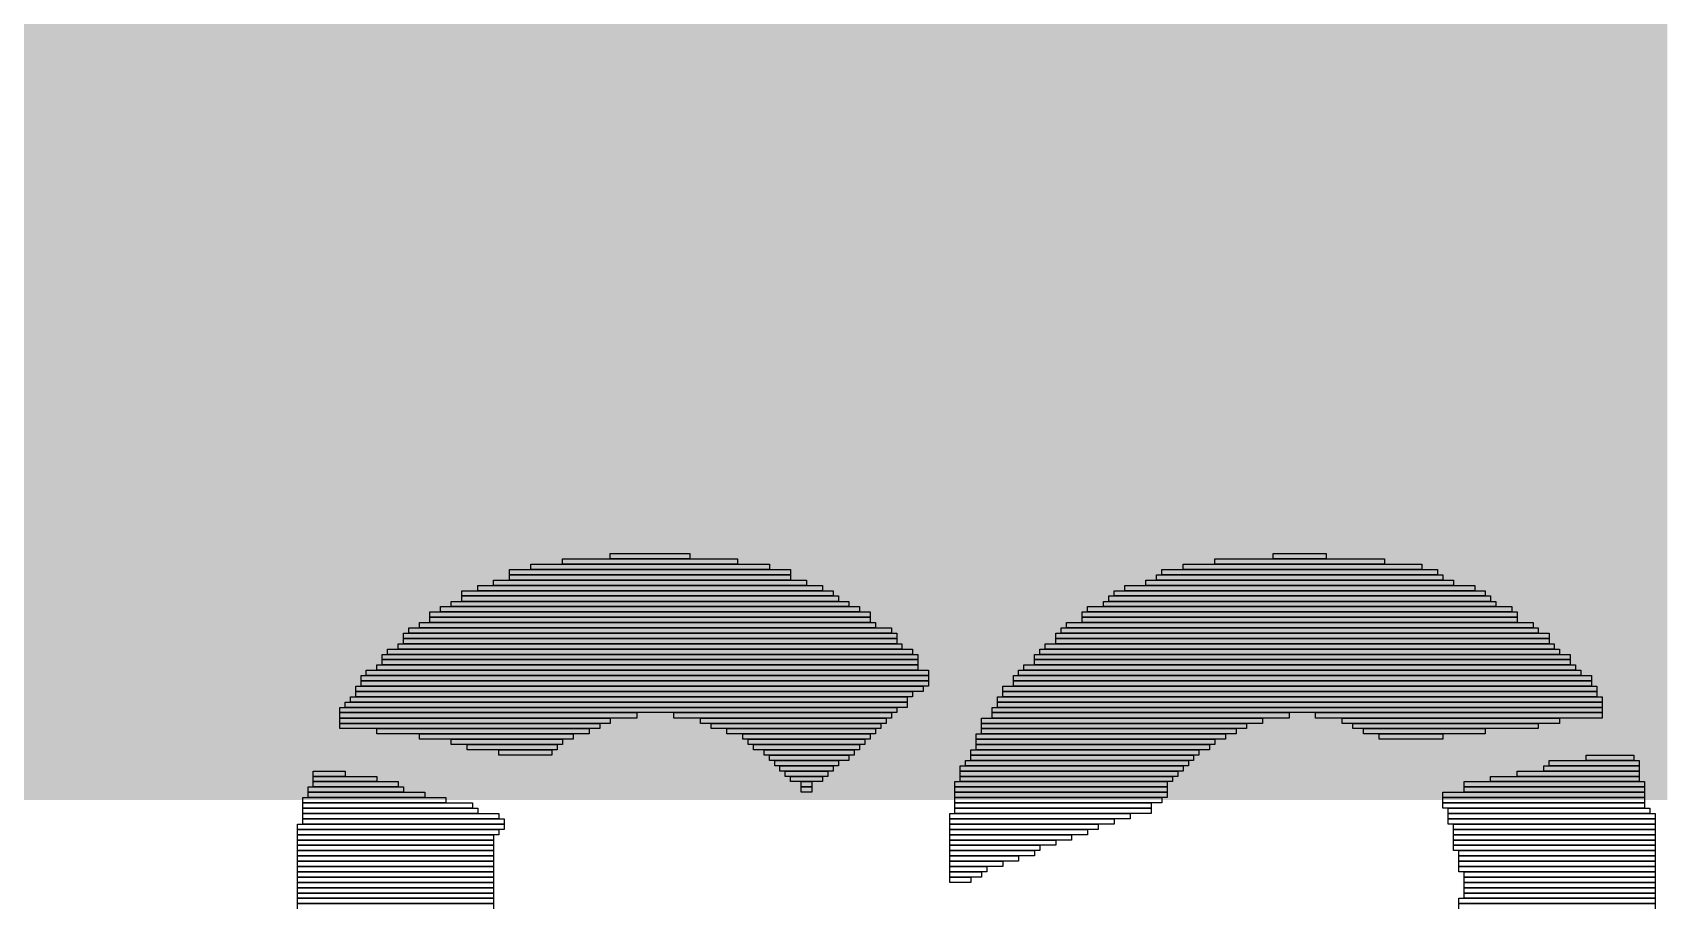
# Model space of a CAD drawing. Header units: inches. Extents: x -3 to 5381, y -57 to 5355.
# Drawn here: x 10.929 to 15.596, y -7.974 to -5.48 of the extents above; entities that cross this region are included whole.
import ezdxf

# ---------------------------------------------------------------- set-up
doc = ezdxf.new("R2010")
doc.units = ezdxf.units.IN
for name, color, linetype in [('Bottom Layer', 5, 'Continuous'), ('Top Layer', 1, 'Continuous'), ('Top Overlay', 2, 'Continuous')]:
    doc.layers.add(name, color=color, linetype=linetype)

msp = doc.modelspace()

# ---------------------------------------------------------------- hatches: boundary and pattern name
at = {"layer": 'Bottom Layer'}
msp.add_hatch(color=5, dxfattribs=at).paths.add_polyline_path([(2.7686, -7.6708), (15.5956, -7.6708), (15.5956, 2.6924), (2.7686, 2.6924)])
at = {"layer": 'Top Layer'}
msp.add_hatch(color=1, dxfattribs=at).paths.add_polyline_path([(2.7686, -7.6708), (15.5956, -7.6708), (15.5956, 2.6924), (2.7686, 2.6924)])

# ---------------------------------------------------------------- linework, layer by layer
at = {"layer": 'Top Overlay'}
for p, q in [((12.3511, -7.0124), (12.3511, -6.9974)), ((12.3511, -6.9974), (13.0324, -6.9974)), ((12.4421, -6.9974), (12.4421, -6.9822)), ((12.4421, -6.9822), (12.9414, -6.9822)), ((12.9414, -6.9974), (12.4421, -6.9974)), ((12.5782, -6.9822), (12.5782, -6.967)), ((12.5782, -6.967), (12.8053, -6.967)), ((12.8053, -6.9822), (12.5782, -6.9822)), ((12.8053, -6.967), (12.8053, -6.9822)), ((12.9414, -6.9822), (12.9414, -6.9974)), ((13.0324, -6.9974), (13.0324, -7.0124)), ((14.2132, -7.0124), (14.2132, -6.9974)), ((14.2132, -6.9974), (14.8944, -6.9974)), ((14.3041, -6.9974), (14.3041, -6.9822)), ((14.3041, -6.9822), (14.7885, -6.9822)), ((14.7885, -6.9974), (14.3041, -6.9974)), ((14.4705, -6.9822), (14.4705, -6.967)), ((14.4705, -6.967), (14.6219, -6.967)), ((14.6219, -6.9822), (14.4705, -6.9822)), ((14.6219, -6.967), (14.6219, -6.9822)), ((14.7885, -6.9822), (14.7885, -6.9974)), ((14.8944, -6.9974), (14.8944, -7.0124)), ((12.2452, -7.0579), (12.2452, -7.0427)), ((12.2452, -7.0427), (13.1383, -7.0427)), ((12.2907, -7.0277), (12.2907, -7.0124)), ((12.2907, -7.0124), (13.0928, -7.0124)), ((13.0928, -7.0277), (12.2907, -7.0277)), ((12.2907, -7.0427), (12.2907, -7.0277)), ((12.2907, -7.0277), (13.0928, -7.0277)), ((13.0928, -7.0427), (12.2907, -7.0427)), ((13.0324, -7.0124), (12.3511, -7.0124)), ((13.0928, -7.0124), (13.0928, -7.0277)), ((13.0928, -7.0277), (13.0928, -7.0427)), ((13.1383, -7.0427), (13.1383, -7.0579)), ((14.1073, -7.0579), (14.1073, -7.0427)), ((14.1073, -7.0427), (14.9854, -7.0427)), ((14.1375, -7.0427), (14.1375, -7.0277)), ((14.1375, -7.0277), (14.9551, -7.0277)), ((14.9551, -7.0427), (14.1375, -7.0427)), ((14.1528, -7.0277), (14.1528, -7.0124)), ((14.1528, -7.0124), (14.9399, -7.0124)), ((14.9399, -7.0277), (14.1528, -7.0277)), ((14.8944, -7.0124), (14.2132, -7.0124)), ((14.9399, -7.0124), (14.9399, -7.0277)), ((14.9551, -7.0277), (14.9551, -7.0427)), ((14.9854, -7.0427), (14.9854, -7.0579)), ((12.1543, -7.0881), (12.1543, -7.0731)), ((12.1543, -7.0731), (13.214, -7.0731)), ((12.1543, -7.1034), (12.1543, -7.0881)), ((12.1543, -7.0881), (13.2292, -7.0881)), ((13.214, -7.0881), (12.1543, -7.0881)), ((12.1997, -7.0731), (12.1997, -7.0579)), ((12.1997, -7.0579), (13.1837, -7.0579)), ((13.1837, -7.0731), (12.1997, -7.0731)), ((13.1383, -7.0579), (12.2452, -7.0579)), ((13.1837, -7.0579), (13.1837, -7.0731)), ((13.214, -7.0731), (13.214, -7.0881)), ((13.2292, -7.0881), (13.2292, -7.1034)), ((14.0014, -7.1034), (14.0014, -7.0881)), ((14.0014, -7.0881), (15.0913, -7.0881)), ((14.0164, -7.0881), (14.0164, -7.0731)), ((14.0164, -7.0731), (15.076, -7.0731)), ((15.076, -7.0881), (14.0164, -7.0881)), ((14.0466, -7.0731), (14.0466, -7.0579)), ((14.0466, -7.0579), (15.0458, -7.0579)), ((15.0458, -7.0731), (14.0466, -7.0731)), ((14.9854, -7.0579), (14.1073, -7.0579)), ((15.0458, -7.0579), (15.0458, -7.0731)), ((15.076, -7.0731), (15.076, -7.0881)), ((15.0913, -7.0881), (15.0913, -7.1034)), ((12.0633, -7.1488), (12.0633, -7.1336)), ((12.0633, -7.1336), (13.3199, -7.1336)), ((12.0938, -7.1336), (12.0938, -7.1184)), ((12.0938, -7.1184), (13.2897, -7.1184)), ((13.2897, -7.1336), (12.0938, -7.1336)), ((12.1241, -7.1184), (12.1241, -7.1034)), ((12.1241, -7.1034), (13.2594, -7.1034)), ((13.2594, -7.1184), (12.1241, -7.1184)), ((13.2292, -7.1034), (12.1543, -7.1034)), ((13.2594, -7.1034), (13.2594, -7.1184)), ((13.2897, -7.1184), (13.2897, -7.1336)), ((13.3199, -7.1336), (13.3199, -7.1488)), ((13.9257, -7.1488), (13.9257, -7.1336)), ((13.9257, -7.1336), (15.167, -7.1336)), ((13.9407, -7.1336), (13.9407, -7.1184)), ((13.9407, -7.1184), (15.1517, -7.1184)), ((15.1517, -7.1336), (13.9407, -7.1336)), ((13.9861, -7.1184), (13.9861, -7.1034)), ((13.9861, -7.1034), (15.1065, -7.1034)), ((15.1065, -7.1184), (13.9861, -7.1184)), ((15.0913, -7.1034), (14.0014, -7.1034)), ((15.1065, -7.1034), (15.1065, -7.1184)), ((15.1517, -7.1184), (15.1517, -7.1336)), ((15.167, -7.1336), (15.167, -7.1488)), ((12.0029, -7.194), (12.0029, -7.1791)), ((12.0029, -7.1791), (13.3806, -7.1791)), ((12.0331, -7.1791), (12.0331, -7.1638)), ((12.0331, -7.1638), (13.3351, -7.1638)), ((13.3351, -7.1791), (12.0331, -7.1791)), ((13.3199, -7.1488), (12.0633, -7.1488)), ((12.0633, -7.1638), (12.0633, -7.1488)), ((12.0633, -7.1488), (13.3199, -7.1488)), ((13.3199, -7.1638), (12.0633, -7.1638)), ((13.3199, -7.1488), (13.3199, -7.1638)), ((13.3351, -7.1638), (13.3351, -7.1791)), ((13.3806, -7.1791), (13.3806, -7.194)), ((13.865, -7.194), (13.865, -7.1791)), ((13.865, -7.1791), (15.2274, -7.1791)), ((13.8802, -7.1791), (13.8802, -7.1638)), ((13.8802, -7.1638), (15.2124, -7.1638)), ((15.2124, -7.1791), (13.8802, -7.1791)), ((15.167, -7.1488), (13.9257, -7.1488)), ((13.9257, -7.1638), (13.9257, -7.1488)), ((13.9257, -7.1488), (15.167, -7.1488)), ((15.167, -7.1638), (13.9257, -7.1638)), ((15.167, -7.1488), (15.167, -7.1638)), ((15.2124, -7.1638), (15.2124, -7.1791)), ((15.2274, -7.1791), (15.2274, -7.194)), ((11.9727, -7.2395), (11.9727, -7.2245)), ((11.9727, -7.2245), (13.4108, -7.2245)), ((11.9877, -7.2093), (11.9877, -7.194)), ((11.9877, -7.194), (13.3958, -7.194)), ((13.3958, -7.2093), (11.9877, -7.2093)), ((11.9877, -7.2245), (11.9877, -7.2093)), ((11.9877, -7.2093), (13.3958, -7.2093)), ((13.3958, -7.2245), (11.9877, -7.2245)), ((13.3806, -7.194), (12.0029, -7.194)), ((13.3958, -7.194), (13.3958, -7.2093)), ((13.3958, -7.2093), (13.3958, -7.2245)), ((13.4108, -7.2245), (13.4108, -7.2395)), ((13.8195, -7.2395), (13.8195, -7.2245)), ((13.8195, -7.2245), (15.2729, -7.2245)), ((13.85, -7.2093), (13.85, -7.194)), ((13.85, -7.194), (15.2579, -7.194)), ((15.2579, -7.2093), (13.85, -7.2093)), ((13.85, -7.2245), (13.85, -7.2093)), ((13.85, -7.2093), (15.2579, -7.2093)), ((15.2579, -7.2245), (13.85, -7.2245)), ((15.2274, -7.194), (13.865, -7.194)), ((15.2579, -7.194), (15.2579, -7.2093)), ((15.2579, -7.2093), (15.2579, -7.2245)), ((15.2729, -7.2245), (15.2729, -7.2395)), ((11.9272, -7.2697), (11.9272, -7.2547)), ((11.9272, -7.2547), (13.4563, -7.2547)), ((13.4563, -7.2697), (11.9272, -7.2697)), ((11.9272, -7.285), (11.9272, -7.2697)), ((11.9272, -7.2697), (13.4563, -7.2697)), ((11.9424, -7.2547), (11.9424, -7.2395)), ((11.9424, -7.2395), (13.441, -7.2395)), ((13.441, -7.2547), (11.9424, -7.2547)), ((13.4108, -7.2395), (11.9727, -7.2395)), ((13.441, -7.2395), (13.441, -7.2547)), ((13.4563, -7.2547), (13.4563, -7.2697)), ((13.4563, -7.2697), (13.4563, -7.285)), ((13.7893, -7.2697), (13.7893, -7.2547)), ((13.7893, -7.2547), (15.3184, -7.2547)), ((15.3184, -7.2697), (13.7893, -7.2697)), ((13.7893, -7.285), (13.7893, -7.2697)), ((13.7893, -7.2697), (15.3184, -7.2697)), ((13.8045, -7.2547), (13.8045, -7.2395)), ((13.8045, -7.2395), (15.2881, -7.2395)), ((15.2881, -7.2547), (13.8045, -7.2547)), ((15.2729, -7.2395), (13.8195, -7.2395)), ((15.2881, -7.2395), (15.2881, -7.2547)), ((15.3184, -7.2547), (15.3184, -7.2697)), ((15.3184, -7.2697), (15.3184, -7.285)), ((11.8668, -7.3304), (11.8668, -7.3152)), ((11.8668, -7.3152), (13.4865, -7.3152)), ((11.8817, -7.3152), (11.8817, -7.3002)), ((11.8817, -7.3002), (13.4865, -7.3002)), ((13.4865, -7.3152), (11.8817, -7.3152)), ((11.912, -7.3002), (11.912, -7.285)), ((11.912, -7.285), (13.4563, -7.285)), ((13.4563, -7.3002), (11.912, -7.3002)), ((13.4563, -7.285), (11.9272, -7.285)), ((13.4563, -7.285), (13.4563, -7.3002)), ((13.4865, -7.3002), (13.4865, -7.3152)), ((13.4865, -7.3152), (13.4865, -7.3304)), ((13.7288, -7.3304), (13.7288, -7.3152)), ((13.7288, -7.3152), (15.3788, -7.3152)), ((13.7438, -7.3152), (13.7438, -7.3002)), ((13.7438, -7.3002), (15.3486, -7.3002)), ((15.3486, -7.3152), (13.7438, -7.3152)), ((13.7591, -7.3002), (13.7591, -7.285)), ((13.7591, -7.285), (15.3336, -7.285)), ((15.3336, -7.3002), (13.7591, -7.3002)), ((15.3184, -7.285), (13.7893, -7.285)), ((15.3336, -7.285), (15.3336, -7.3002)), ((15.3486, -7.3002), (15.3486, -7.3152)), ((15.3788, -7.3152), (15.3788, -7.3304)), ((11.8515, -7.3607), (11.8515, -7.3454)), ((11.8515, -7.3454), (13.4715, -7.3454)), ((13.4715, -7.3607), (11.8515, -7.3607)), ((11.8515, -7.3759), (11.8515, -7.3607)), ((11.8515, -7.3607), (13.441, -7.3607)), ((13.4865, -7.3304), (11.8668, -7.3304)), ((11.8668, -7.3454), (11.8668, -7.3304)), ((11.8668, -7.3304), (13.4865, -7.3304)), ((13.4865, -7.3454), (11.8668, -7.3454)), ((13.441, -7.3607), (13.441, -7.3759)), ((13.4715, -7.3454), (13.4715, -7.3607)), ((13.4865, -7.3304), (13.4865, -7.3454)), ((13.6986, -7.3607), (13.6986, -7.3454)), ((13.6986, -7.3454), (15.3941, -7.3454)), ((15.3941, -7.3607), (13.6986, -7.3607)), ((13.6986, -7.3759), (13.6986, -7.3607)), ((13.6986, -7.3607), (15.3941, -7.3607)), ((15.3788, -7.3304), (13.7288, -7.3304)), ((13.7288, -7.3454), (13.7288, -7.3304)), ((13.7288, -7.3304), (15.3788, -7.3304)), ((15.3788, -7.3454), (13.7288, -7.3454)), ((15.3788, -7.3304), (15.3788, -7.3454)), ((15.3941, -7.3454), (15.3941, -7.3607)), ((15.3941, -7.3607), (15.3941, -7.3759)), ((11.806, -7.4211), (11.806, -7.4061)), ((11.806, -7.4061), (13.3958, -7.4061)), ((11.8213, -7.4061), (11.8213, -7.3909)), ((11.8213, -7.3909), (13.4261, -7.3909)), ((13.4261, -7.4061), (11.8213, -7.4061)), ((11.8363, -7.3909), (11.8363, -7.3759)), ((11.8363, -7.3759), (13.4261, -7.3759)), ((13.4261, -7.3909), (11.8363, -7.3909)), ((13.441, -7.3759), (11.8515, -7.3759)), ((13.3958, -7.4061), (13.3958, -7.4211)), ((13.4261, -7.3759), (13.4261, -7.3909)), ((13.4261, -7.3909), (13.4261, -7.4061)), ((13.6681, -7.4211), (13.6681, -7.4061)), ((13.6681, -7.4061), (15.4093, -7.4061)), ((13.6834, -7.3909), (13.6834, -7.3759)), ((13.6834, -7.3759), (15.4093, -7.3759)), ((15.4093, -7.3909), (13.6834, -7.3909)), ((13.6834, -7.4061), (13.6834, -7.3909)), ((13.6834, -7.3909), (15.4093, -7.3909)), ((15.4093, -7.4061), (13.6834, -7.4061)), ((15.3941, -7.3759), (13.6986, -7.3759)), ((15.4093, -7.3759), (15.4093, -7.3909)), ((15.4093, -7.3909), (15.4093, -7.4061)), ((15.4093, -7.4061), (15.4093, -7.4211)), ((13.3958, -7.4211), (11.806, -7.4211)), ((11.806, -7.4364), (11.806, -7.4211)), ((11.806, -7.4211), (12.6539, -7.4211)), ((12.6539, -7.4364), (11.806, -7.4364)), ((11.806, -7.4516), (11.806, -7.4364)), ((11.806, -7.4364), (12.5782, -7.4364)), ((12.5782, -7.4516), (11.806, -7.4516)), ((11.806, -7.4666), (11.806, -7.4516)), ((11.806, -7.4516), (12.548, -7.4516)), ((12.548, -7.4516), (12.548, -7.4666)), ((12.5782, -7.4364), (12.5782, -7.4516)), ((12.6539, -7.4211), (12.6539, -7.4364)), ((12.7598, -7.4364), (12.7598, -7.4211)), ((12.7598, -7.4211), (13.3806, -7.4211)), ((13.3806, -7.4364), (12.7598, -7.4364)), ((12.8355, -7.4516), (12.8355, -7.4364)), ((12.8355, -7.4364), (13.3654, -7.4364)), ((13.3654, -7.4516), (12.8355, -7.4516)), ((12.8657, -7.4666), (12.8657, -7.4516)), ((12.8657, -7.4516), (13.3504, -7.4516)), ((13.3504, -7.4516), (13.3504, -7.4666)), ((13.3654, -7.4364), (13.3654, -7.4516)), ((13.3806, -7.4211), (13.3806, -7.4364)), ((13.6379, -7.4516), (13.6379, -7.4364)), ((13.6379, -7.4364), (14.4403, -7.4364)), ((14.4403, -7.4516), (13.6379, -7.4516)), ((13.6379, -7.4666), (13.6379, -7.4516)), ((13.6379, -7.4516), (14.3948, -7.4516)), ((15.4093, -7.4211), (13.6681, -7.4211)), ((13.6681, -7.4364), (13.6681, -7.4211)), ((13.6681, -7.4211), (14.516, -7.4211)), ((14.516, -7.4364), (13.6681, -7.4364)), ((14.3948, -7.4516), (14.3948, -7.4666)), ((14.4403, -7.4364), (14.4403, -7.4516)), ((14.516, -7.4211), (14.516, -7.4364)), ((14.5917, -7.4364), (14.5917, -7.4211)), ((14.5917, -7.4211), (15.4093, -7.4211)), ((15.4093, -7.4364), (14.5917, -7.4364)), ((14.6674, -7.4516), (14.6674, -7.4364)), ((14.6674, -7.4364), (15.2881, -7.4364)), ((15.2881, -7.4516), (14.6674, -7.4516)), ((14.6976, -7.4666), (14.6976, -7.4516)), ((14.6976, -7.4516), (15.2274, -7.4516)), ((15.2274, -7.4516), (15.2274, -7.4666)), ((15.2881, -7.4364), (15.2881, -7.4516)), ((15.4093, -7.4211), (15.4093, -7.4364)), ((12.548, -7.4666), (11.806, -7.4666)), ((11.912, -7.4818), (11.912, -7.4666)), ((11.912, -7.4666), (12.5178, -7.4666)), ((12.5178, -7.4818), (11.912, -7.4818)), ((12.0331, -7.4968), (12.0331, -7.4818)), ((12.0331, -7.4818), (12.4723, -7.4818)), ((12.4723, -7.4968), (12.0331, -7.4968)), ((12.1241, -7.5121), (12.1241, -7.4968)), ((12.1241, -7.4968), (12.4421, -7.4968)), ((12.4421, -7.5121), (12.1241, -7.5121)), ((12.1695, -7.5273), (12.1695, -7.5121)), ((12.1695, -7.5121), (12.4268, -7.5121)), ((12.4268, -7.5121), (12.4268, -7.5273)), ((12.4421, -7.4968), (12.4421, -7.5121)), ((12.4723, -7.4818), (12.4723, -7.4968)), ((12.5178, -7.4666), (12.5178, -7.4818)), ((13.3504, -7.4666), (12.8657, -7.4666)), ((12.9112, -7.4818), (12.9112, -7.4666)), ((12.9112, -7.4666), (13.3351, -7.4666)), ((13.3351, -7.4818), (12.9112, -7.4818)), ((12.9567, -7.4968), (12.9567, -7.4818)), ((12.9567, -7.4818), (13.3199, -7.4818)), ((13.3199, -7.4968), (12.9567, -7.4968)), ((12.9719, -7.5121), (12.9719, -7.4968)), ((12.9719, -7.4968), (13.3049, -7.4968)), ((13.3049, -7.5121), (12.9719, -7.5121)), ((12.9869, -7.5273), (12.9869, -7.5121)), ((12.9869, -7.5121), (13.2897, -7.5121)), ((13.2897, -7.5121), (13.2897, -7.5273)), ((13.3049, -7.4968), (13.3049, -7.5121)), ((13.3199, -7.4818), (13.3199, -7.4968)), ((13.3351, -7.4666), (13.3351, -7.4818)), ((13.6229, -7.4968), (13.6229, -7.4818)), ((13.6229, -7.4818), (14.3344, -7.4818)), ((14.3344, -7.4968), (13.6229, -7.4968)), ((13.6229, -7.5121), (13.6229, -7.4968)), ((13.6229, -7.4968), (14.3041, -7.4968)), ((14.3041, -7.5121), (13.6229, -7.5121)), ((13.6229, -7.5273), (13.6229, -7.5121)), ((13.6229, -7.5121), (14.2889, -7.5121)), ((14.3948, -7.4666), (13.6379, -7.4666)), ((13.6379, -7.4818), (13.6379, -7.4666)), ((13.6379, -7.4666), (14.3646, -7.4666)), ((14.3646, -7.4818), (13.6379, -7.4818)), ((14.2889, -7.5121), (14.2889, -7.5273)), ((14.3041, -7.4968), (14.3041, -7.5121)), ((14.3344, -7.4818), (14.3344, -7.4968)), ((14.3646, -7.4666), (14.3646, -7.4818)), ((15.2274, -7.4666), (14.6976, -7.4666)), ((14.7281, -7.4818), (14.7281, -7.4666)), ((14.7281, -7.4666), (15.076, -7.4666)), ((15.076, -7.4818), (14.7281, -7.4818)), ((14.7733, -7.4968), (14.7733, -7.4818)), ((14.7733, -7.4818), (14.9551, -7.4818)), ((14.9551, -7.4968), (14.7733, -7.4968)), ((14.9551, -7.4818), (14.9551, -7.4968)), ((15.076, -7.4666), (15.076, -7.4818)), ((12.4268, -7.5273), (12.1695, -7.5273)), ((12.2602, -7.5423), (12.2602, -7.5273)), ((12.2602, -7.5273), (12.4116, -7.5273)), ((12.4116, -7.5423), (12.2602, -7.5423)), ((12.4116, -7.5273), (12.4116, -7.5423)), ((13.2897, -7.5273), (12.9869, -7.5273)), ((13.0171, -7.5423), (13.0171, -7.5273)), ((13.0171, -7.5273), (13.2747, -7.5273)), ((13.2747, -7.5423), (13.0171, -7.5423)), ((13.0324, -7.5575), (13.0324, -7.5423)), ((13.0324, -7.5423), (13.2594, -7.5423)), ((13.2594, -7.5575), (13.0324, -7.5575)), ((13.0476, -7.5725), (13.0476, -7.5575)), ((13.0476, -7.5575), (13.2292, -7.5575)), ((13.2292, -7.5575), (13.2292, -7.5725)), ((13.2594, -7.5423), (13.2594, -7.5575)), ((13.2747, -7.5273), (13.2747, -7.5423)), ((13.5924, -7.5725), (13.5924, -7.5575)), ((13.5924, -7.5575), (14.2284, -7.5575)), ((13.6077, -7.5423), (13.6077, -7.5273)), ((13.6077, -7.5273), (14.2587, -7.5273)), ((14.2587, -7.5423), (13.6077, -7.5423)), ((13.6077, -7.5575), (13.6077, -7.5423)), ((13.6077, -7.5423), (14.2434, -7.5423)), ((14.2434, -7.5575), (13.6077, -7.5575)), ((14.2889, -7.5273), (13.6229, -7.5273)), ((14.2284, -7.5575), (14.2284, -7.5725)), ((14.2434, -7.5423), (14.2434, -7.5575)), ((14.2587, -7.5273), (14.2587, -7.5423)), ((15.2579, -7.5725), (15.2579, -7.5575)), ((15.2579, -7.5575), (15.5152, -7.5575)), ((15.3638, -7.5575), (15.3638, -7.5423)), ((15.3638, -7.5423), (15.5, -7.5423)), ((15.5, -7.5575), (15.3638, -7.5575)), ((15.5, -7.5423), (15.5, -7.5575)), ((15.5152, -7.5575), (15.5152, -7.5725)), ((11.7304, -7.603), (11.7304, -7.5877)), ((11.7304, -7.5877), (11.8213, -7.5877)), ((11.8213, -7.603), (11.7304, -7.603)), ((11.7304, -7.618), (11.7304, -7.603)), ((11.7304, -7.603), (11.912, -7.603)), ((11.8213, -7.5877), (11.8213, -7.603)), ((11.912, -7.603), (11.912, -7.618)), ((13.2292, -7.5725), (13.0476, -7.5725)), ((13.0626, -7.5877), (13.0626, -7.5725)), ((13.0626, -7.5725), (13.214, -7.5725)), ((13.214, -7.5877), (13.0626, -7.5877)), ((13.0778, -7.603), (13.0778, -7.5877)), ((13.0778, -7.5877), (13.199, -7.5877)), ((13.199, -7.603), (13.0778, -7.603)), ((13.0928, -7.618), (13.0928, -7.603)), ((13.0928, -7.603), (13.1837, -7.603)), ((13.1837, -7.603), (13.1837, -7.618)), ((13.199, -7.5877), (13.199, -7.603)), ((13.214, -7.5725), (13.214, -7.5877)), ((13.5774, -7.5877), (13.5774, -7.5725)), ((13.5774, -7.5725), (14.2132, -7.5725)), ((14.2132, -7.5877), (13.5774, -7.5877)), ((13.5774, -7.603), (13.5774, -7.5877)), ((13.5774, -7.5877), (14.198, -7.5877)), ((14.198, -7.603), (13.5774, -7.603)), ((13.5774, -7.618), (13.5774, -7.603)), ((13.5774, -7.603), (14.183, -7.603)), ((14.2284, -7.5725), (13.5924, -7.5725)), ((14.183, -7.603), (14.183, -7.618)), ((14.198, -7.5877), (14.198, -7.603)), ((14.2132, -7.5725), (14.2132, -7.5877)), ((15.0913, -7.618), (15.0913, -7.603)), ((15.0913, -7.603), (15.5152, -7.603)), ((15.167, -7.603), (15.167, -7.5877)), ((15.167, -7.5877), (15.5152, -7.5877)), ((15.5152, -7.603), (15.167, -7.603)), ((15.2427, -7.5877), (15.2427, -7.5725)), ((15.2427, -7.5725), (15.5152, -7.5725)), ((15.5152, -7.5877), (15.2427, -7.5877)), ((15.5152, -7.5725), (15.2579, -7.5725)), ((15.5152, -7.5725), (15.5152, -7.5877)), ((15.5152, -7.5877), (15.5152, -7.603)), ((15.5152, -7.603), (15.5152, -7.618)), ((11.7154, -7.6482), (11.7154, -7.6332)), ((11.7154, -7.6332), (11.9877, -7.6332)), ((11.9877, -7.6482), (11.7154, -7.6482)), ((11.7154, -7.6634), (11.7154, -7.6482)), ((11.7154, -7.6482), (12.0484, -7.6482)), ((11.912, -7.618), (11.7304, -7.618)), ((11.7304, -7.6332), (11.7304, -7.618)), ((11.7304, -7.618), (11.9727, -7.618)), ((11.9727, -7.6332), (11.7304, -7.6332)), ((11.9727, -7.618), (11.9727, -7.6332)), ((11.9877, -7.6332), (11.9877, -7.6482)), ((12.0484, -7.6482), (12.0484, -7.6634)), ((13.1837, -7.618), (13.0928, -7.618)), ((13.1233, -7.6332), (13.1233, -7.618)), ((13.1233, -7.618), (13.1535, -7.618)), ((13.1535, -7.6332), (13.1233, -7.6332)), ((13.1233, -7.6482), (13.1233, -7.6332)), ((13.1233, -7.6332), (13.1535, -7.6332)), ((13.1535, -7.6482), (13.1233, -7.6482)), ((13.1535, -7.618), (13.1535, -7.6332)), ((13.1535, -7.6332), (13.1535, -7.6482)), ((13.5622, -7.6332), (13.5622, -7.618)), ((13.5622, -7.618), (14.1677, -7.618)), ((14.1677, -7.6332), (13.5622, -7.6332)), ((13.5622, -7.6482), (13.5622, -7.6332)), ((13.5622, -7.6332), (14.1677, -7.6332)), ((14.1677, -7.6482), (13.5622, -7.6482)), ((13.5622, -7.6634), (13.5622, -7.6482)), ((13.5622, -7.6482), (14.1677, -7.6482)), ((14.183, -7.618), (13.5774, -7.618)), ((14.1677, -7.618), (14.1677, -7.6332)), ((14.1677, -7.6332), (14.1677, -7.6482)), ((14.1677, -7.6482), (14.1677, -7.6634)), ((14.9551, -7.6634), (14.9551, -7.6482)), ((14.9551, -7.6482), (15.5302, -7.6482)), ((15.0156, -7.6332), (15.0156, -7.618)), ((15.0156, -7.618), (15.5302, -7.618)), ((15.5302, -7.6332), (15.0156, -7.6332)), ((15.0156, -7.6482), (15.0156, -7.6332)), ((15.0156, -7.6332), (15.5302, -7.6332)), ((15.5302, -7.6482), (15.0156, -7.6482)), ((15.5152, -7.618), (15.0913, -7.618)), ((15.5302, -7.618), (15.5302, -7.6332)), ((15.5302, -7.6332), (15.5302, -7.6482)), ((15.5302, -7.6482), (15.5302, -7.6634)), ((11.7001, -7.6787), (11.7001, -7.6634)), ((11.7001, -7.6634), (12.1088, -7.6634)), ((12.1088, -7.6787), (11.7001, -7.6787)), ((11.7001, -7.6937), (11.7001, -7.6787)), ((11.7001, -7.6787), (12.1845, -7.6787)), ((12.1845, -7.6937), (11.7001, -7.6937)), ((11.7001, -7.7089), (11.7001, -7.6937)), ((11.7001, -7.6937), (12.1997, -7.6937)), ((12.0484, -7.6634), (11.7154, -7.6634)), ((12.1088, -7.6634), (12.1088, -7.6787)), ((12.1845, -7.6787), (12.1845, -7.6937)), ((12.1997, -7.6937), (12.1997, -7.7089)), ((14.1677, -7.6634), (13.5622, -7.6634)), ((13.5622, -7.6787), (13.5622, -7.6634)), ((13.5622, -7.6634), (14.1528, -7.6634)), ((14.1528, -7.6787), (13.5622, -7.6787)), ((13.5622, -7.6937), (13.5622, -7.6787)), ((13.5622, -7.6787), (14.1223, -7.6787)), ((13.5622, -7.7089), (13.5622, -7.6937)), ((13.5622, -7.6937), (14.1223, -7.6937)), ((14.1223, -7.6937), (13.5622, -7.6937)), ((14.1223, -7.6787), (14.1223, -7.6937)), ((14.1223, -7.6937), (14.1223, -7.7089)), ((14.1528, -7.6634), (14.1528, -7.6787)), ((15.5302, -7.6634), (14.9551, -7.6634)), ((14.9551, -7.6787), (14.9551, -7.6634)), ((14.9551, -7.6634), (15.5302, -7.6634)), ((15.5302, -7.6787), (14.9551, -7.6787)), ((14.9551, -7.6937), (14.9551, -7.6787)), ((14.9551, -7.6787), (15.5302, -7.6787)), ((15.5302, -7.6937), (14.9551, -7.6937)), ((14.9701, -7.7089), (14.9701, -7.6937)), ((14.9701, -7.6937), (15.5454, -7.6937)), ((15.5302, -7.6634), (15.5302, -7.6787)), ((15.5302, -7.6787), (15.5302, -7.6937)), ((15.5454, -7.6937), (15.5454, -7.7089)), ((11.6849, -7.7544), (11.6849, -7.7391)), ((11.6849, -7.7391), (12.2754, -7.7391)), ((12.1997, -7.7089), (11.7001, -7.7089)), ((11.7001, -7.7239), (11.7001, -7.7089)), ((11.7001, -7.7089), (12.2602, -7.7089)), ((12.2602, -7.7239), (11.7001, -7.7239)), ((11.7001, -7.7391), (11.7001, -7.7239)), ((11.7001, -7.7239), (12.2754, -7.7239)), ((12.2754, -7.7391), (11.7001, -7.7391)), ((12.2602, -7.7089), (12.2602, -7.7239)), ((12.2754, -7.7239), (12.2754, -7.7391)), ((12.2754, -7.7391), (12.2754, -7.7544)), ((13.5472, -7.7239), (13.5472, -7.7089)), ((13.5472, -7.7089), (14.0618, -7.7089)), ((14.0618, -7.7239), (13.5472, -7.7239)), ((13.5472, -7.7391), (13.5472, -7.7239)), ((13.5472, -7.7239), (14.0164, -7.7239)), ((14.0164, -7.7391), (13.5472, -7.7391)), ((13.5472, -7.7544), (13.5472, -7.7391)), ((13.5472, -7.7391), (13.9709, -7.7391)), ((14.1223, -7.7089), (13.5622, -7.7089)), ((13.9709, -7.7391), (13.9709, -7.7544)), ((14.0164, -7.7239), (14.0164, -7.7391)), ((14.0618, -7.7089), (14.0618, -7.7239)), ((15.5454, -7.7089), (14.9701, -7.7089)), ((14.9701, -7.7239), (14.9701, -7.7089)), ((14.9701, -7.7089), (15.5607, -7.7089)), ((15.5607, -7.7239), (14.9701, -7.7239)), ((14.9701, -7.7391), (14.9701, -7.7239)), ((14.9701, -7.7239), (15.5607, -7.7239)), ((15.5607, -7.7391), (14.9701, -7.7391)), ((14.9854, -7.7544), (14.9854, -7.7391)), ((14.9854, -7.7391), (15.5607, -7.7391)), ((15.5607, -7.7089), (15.5607, -7.7239)), ((15.5607, -7.7239), (15.5607, -7.7391)), ((15.5607, -7.7391), (15.5607, -7.7544)), ((12.2754, -7.7544), (11.6849, -7.7544)), ((11.6849, -7.7694), (11.6849, -7.7544)), ((11.6849, -7.7544), (12.2602, -7.7544)), ((12.2602, -7.7694), (11.6849, -7.7694)), ((11.6849, -7.7846), (11.6849, -7.7694)), ((11.6849, -7.7694), (12.2452, -7.7694)), ((12.2452, -7.7846), (11.6849, -7.7846)), ((11.6849, -7.7996), (11.6849, -7.7846)), ((11.6849, -7.7846), (12.2452, -7.7846)), ((12.2452, -7.7694), (12.2452, -7.7846)), ((12.2452, -7.7846), (12.2452, -7.7996)), ((12.2602, -7.7544), (12.2602, -7.7694)), ((13.9709, -7.7544), (13.5472, -7.7544)), ((13.5472, -7.7694), (13.5472, -7.7544)), ((13.5472, -7.7544), (13.9407, -7.7544)), ((13.9407, -7.7694), (13.5472, -7.7694)), ((13.5472, -7.7846), (13.5472, -7.7694)), ((13.5472, -7.7694), (13.8952, -7.7694)), ((13.8952, -7.7846), (13.5472, -7.7846)), ((13.5472, -7.7996), (13.5472, -7.7846)), ((13.5472, -7.7846), (13.85, -7.7846)), ((13.85, -7.7846), (13.85, -7.7996)), ((13.8952, -7.7694), (13.8952, -7.7846)), ((13.9407, -7.7544), (13.9407, -7.7694)), ((15.5607, -7.7544), (14.9854, -7.7544)), ((14.9854, -7.7694), (14.9854, -7.7544)), ((14.9854, -7.7544), (15.5607, -7.7544)), ((15.5607, -7.7694), (14.9854, -7.7694)), ((14.9854, -7.7846), (14.9854, -7.7694)), ((14.9854, -7.7694), (15.5607, -7.7694)), ((15.5607, -7.7846), (14.9854, -7.7846)), ((14.9854, -7.7996), (14.9854, -7.7846)), ((14.9854, -7.7846), (15.5607, -7.7846)), ((15.5607, -7.7544), (15.5607, -7.7694)), ((15.5607, -7.7694), (15.5607, -7.7846)), ((15.5607, -7.7846), (15.5607, -7.7996)), ((12.2452, -7.7996), (11.6849, -7.7996)), ((11.6849, -7.8148), (11.6849, -7.7996)), ((11.6849, -7.7996), (12.2452, -7.7996)), ((12.2452, -7.8148), (11.6849, -7.8148)), ((11.6849, -7.8301), (11.6849, -7.8148)), ((11.6849, -7.8148), (12.2452, -7.8148)), ((12.2452, -7.8301), (11.6849, -7.8301)), ((11.6849, -7.845), (11.6849, -7.8301)), ((11.6849, -7.8301), (12.2452, -7.8301)), ((12.2452, -7.7996), (12.2452, -7.8148)), ((12.2452, -7.8148), (12.2452, -7.8301)), ((12.2452, -7.8301), (12.2452, -7.845)), ((13.85, -7.7996), (13.5472, -7.7996)), ((13.5472, -7.8148), (13.5472, -7.7996)), ((13.5472, -7.7996), (13.8045, -7.7996)), ((13.8045, -7.8148), (13.5472, -7.8148)), ((13.5472, -7.8301), (13.5472, -7.8148)), ((13.5472, -7.8148), (13.7893, -7.8148)), ((13.7893, -7.8301), (13.5472, -7.8301)), ((13.5472, -7.845), (13.5472, -7.8301)), ((13.5472, -7.8301), (13.7438, -7.8301)), ((13.7438, -7.8301), (13.7438, -7.845)), ((13.7893, -7.8148), (13.7893, -7.8301)), ((13.8045, -7.7996), (13.8045, -7.8148)), ((15.5607, -7.7996), (14.9854, -7.7996)), ((14.9854, -7.8148), (14.9854, -7.7996)), ((14.9854, -7.7996), (15.5607, -7.7996)), ((15.5607, -7.8148), (14.9854, -7.8148)), ((15.0004, -7.8301), (15.0004, -7.8148)), ((15.0004, -7.8148), (15.5607, -7.8148)), ((15.5607, -7.8301), (15.0004, -7.8301)), ((15.0004, -7.845), (15.0004, -7.8301)), ((15.0004, -7.8301), (15.5607, -7.8301)), ((15.5607, -7.7996), (15.5607, -7.8148)), ((15.5607, -7.8148), (15.5607, -7.8301)), ((15.5607, -7.8301), (15.5607, -7.845)), ((12.2452, -7.845), (11.6849, -7.845)), ((11.6849, -7.8603), (11.6849, -7.845)), ((11.6849, -7.845), (12.2452, -7.845)), ((12.2452, -7.8603), (11.6849, -7.8603)), ((11.6849, -7.8753), (11.6849, -7.8603)), ((11.6849, -7.8603), (12.2452, -7.8603)), ((12.2452, -7.8753), (11.6849, -7.8753)), ((11.6849, -7.8905), (11.6849, -7.8753)), ((11.6849, -7.8753), (12.2452, -7.8753)), ((12.2452, -7.845), (12.2452, -7.8603)), ((12.2452, -7.8603), (12.2452, -7.8753)), ((12.2452, -7.8753), (12.2452, -7.8905)), ((13.7438, -7.845), (13.5472, -7.845)), ((13.5472, -7.8603), (13.5472, -7.845)), ((13.5472, -7.845), (13.6986, -7.845)), ((13.6986, -7.8603), (13.5472, -7.8603)), ((13.5472, -7.8753), (13.5472, -7.8603)), ((13.5472, -7.8603), (13.6531, -7.8603)), ((13.6531, -7.8753), (13.5472, -7.8753)), ((13.5472, -7.8905), (13.5472, -7.8753)), ((13.5472, -7.8753), (13.6379, -7.8753)), ((13.6379, -7.8753), (13.6379, -7.8905)), ((13.6531, -7.8603), (13.6531, -7.8753)), ((13.6986, -7.845), (13.6986, -7.8603)), ((15.5607, -7.845), (15.0004, -7.845)), ((15.0004, -7.8603), (15.0004, -7.845)), ((15.0004, -7.845), (15.5607, -7.845)), ((15.5607, -7.8603), (15.0004, -7.8603)), ((15.0004, -7.8753), (15.0004, -7.8603)), ((15.0004, -7.8603), (15.5607, -7.8603)), ((15.5607, -7.8753), (15.0004, -7.8753)), ((15.0156, -7.8905), (15.0156, -7.8753)), ((15.0156, -7.8753), (15.5607, -7.8753)), ((15.5607, -7.845), (15.5607, -7.8603)), ((15.5607, -7.8603), (15.5607, -7.8753)), ((15.5607, -7.8753), (15.5607, -7.8905)), ((12.2452, -7.8905), (11.6849, -7.8905)), ((11.6849, -7.9058), (11.6849, -7.8905)), ((11.6849, -7.8905), (12.2452, -7.8905)), ((12.2452, -7.9058), (11.6849, -7.9058)), ((11.6849, -7.9207), (11.6849, -7.9058)), ((11.6849, -7.9058), (12.2452, -7.9058)), ((12.2452, -7.9207), (11.6849, -7.9207)), ((11.6849, -7.936), (11.6849, -7.9207)), ((11.6849, -7.9207), (12.2452, -7.9207)), ((12.2452, -7.8905), (12.2452, -7.9058)), ((12.2452, -7.9058), (12.2452, -7.9207)), ((12.2452, -7.9207), (12.2452, -7.936)), ((13.6379, -7.8905), (13.5472, -7.8905)), ((13.5472, -7.9058), (13.5472, -7.8905)), ((13.5472, -7.8905), (13.6077, -7.8905)), ((13.6077, -7.9058), (13.5472, -7.9058)), ((13.6077, -7.8905), (13.6077, -7.9058)), ((15.5607, -7.8905), (15.0156, -7.8905)), ((15.0156, -7.9058), (15.0156, -7.8905)), ((15.0156, -7.8905), (15.5607, -7.8905)), ((15.5607, -7.9058), (15.0156, -7.9058)), ((15.0156, -7.9207), (15.0156, -7.9058)), ((15.0156, -7.9058), (15.5607, -7.9058)), ((15.5607, -7.9207), (15.0156, -7.9207)), ((15.0156, -7.936), (15.0156, -7.9207)), ((15.0156, -7.9207), (15.5607, -7.9207)), ((15.5607, -7.8905), (15.5607, -7.9058)), ((15.5607, -7.9058), (15.5607, -7.9207)), ((15.5607, -7.9207), (15.5607, -7.936)), ((12.2452, -7.936), (11.6849, -7.936)), ((11.6849, -7.951), (11.6849, -7.936)), ((11.6849, -7.936), (12.2452, -7.936)), ((12.2452, -7.951), (11.6849, -7.951)), ((11.6849, -7.9662), (11.6849, -7.951)), ((11.6849, -7.951), (12.2452, -7.951)), ((12.2452, -7.9662), (11.6849, -7.9662)), ((11.6849, -7.9814), (11.6849, -7.9662)), ((11.6849, -7.9662), (12.2452, -7.9662)), ((12.2452, -7.936), (12.2452, -7.951)), ((12.2452, -7.951), (12.2452, -7.9662)), ((12.2452, -7.9662), (12.2452, -7.9814)), ((15.0004, -7.9662), (15.0004, -7.951)), ((15.0004, -7.951), (15.5607, -7.951)), ((15.5607, -7.9662), (15.0004, -7.9662)), ((15.0004, -7.9814), (15.0004, -7.9662)), ((15.0004, -7.9662), (15.5607, -7.9662)), ((15.5607, -7.936), (15.0156, -7.936)), ((15.0156, -7.951), (15.0156, -7.936)), ((15.0156, -7.936), (15.5607, -7.936)), ((15.5607, -7.951), (15.0156, -7.951)), ((15.5607, -7.936), (15.5607, -7.951)), ((15.5607, -7.951), (15.5607, -7.9662)), ((15.5607, -7.9662), (15.5607, -7.9814))]:
    msp.add_line(p, q, dxfattribs=at)

doc.saveas('drawing.dxf')
